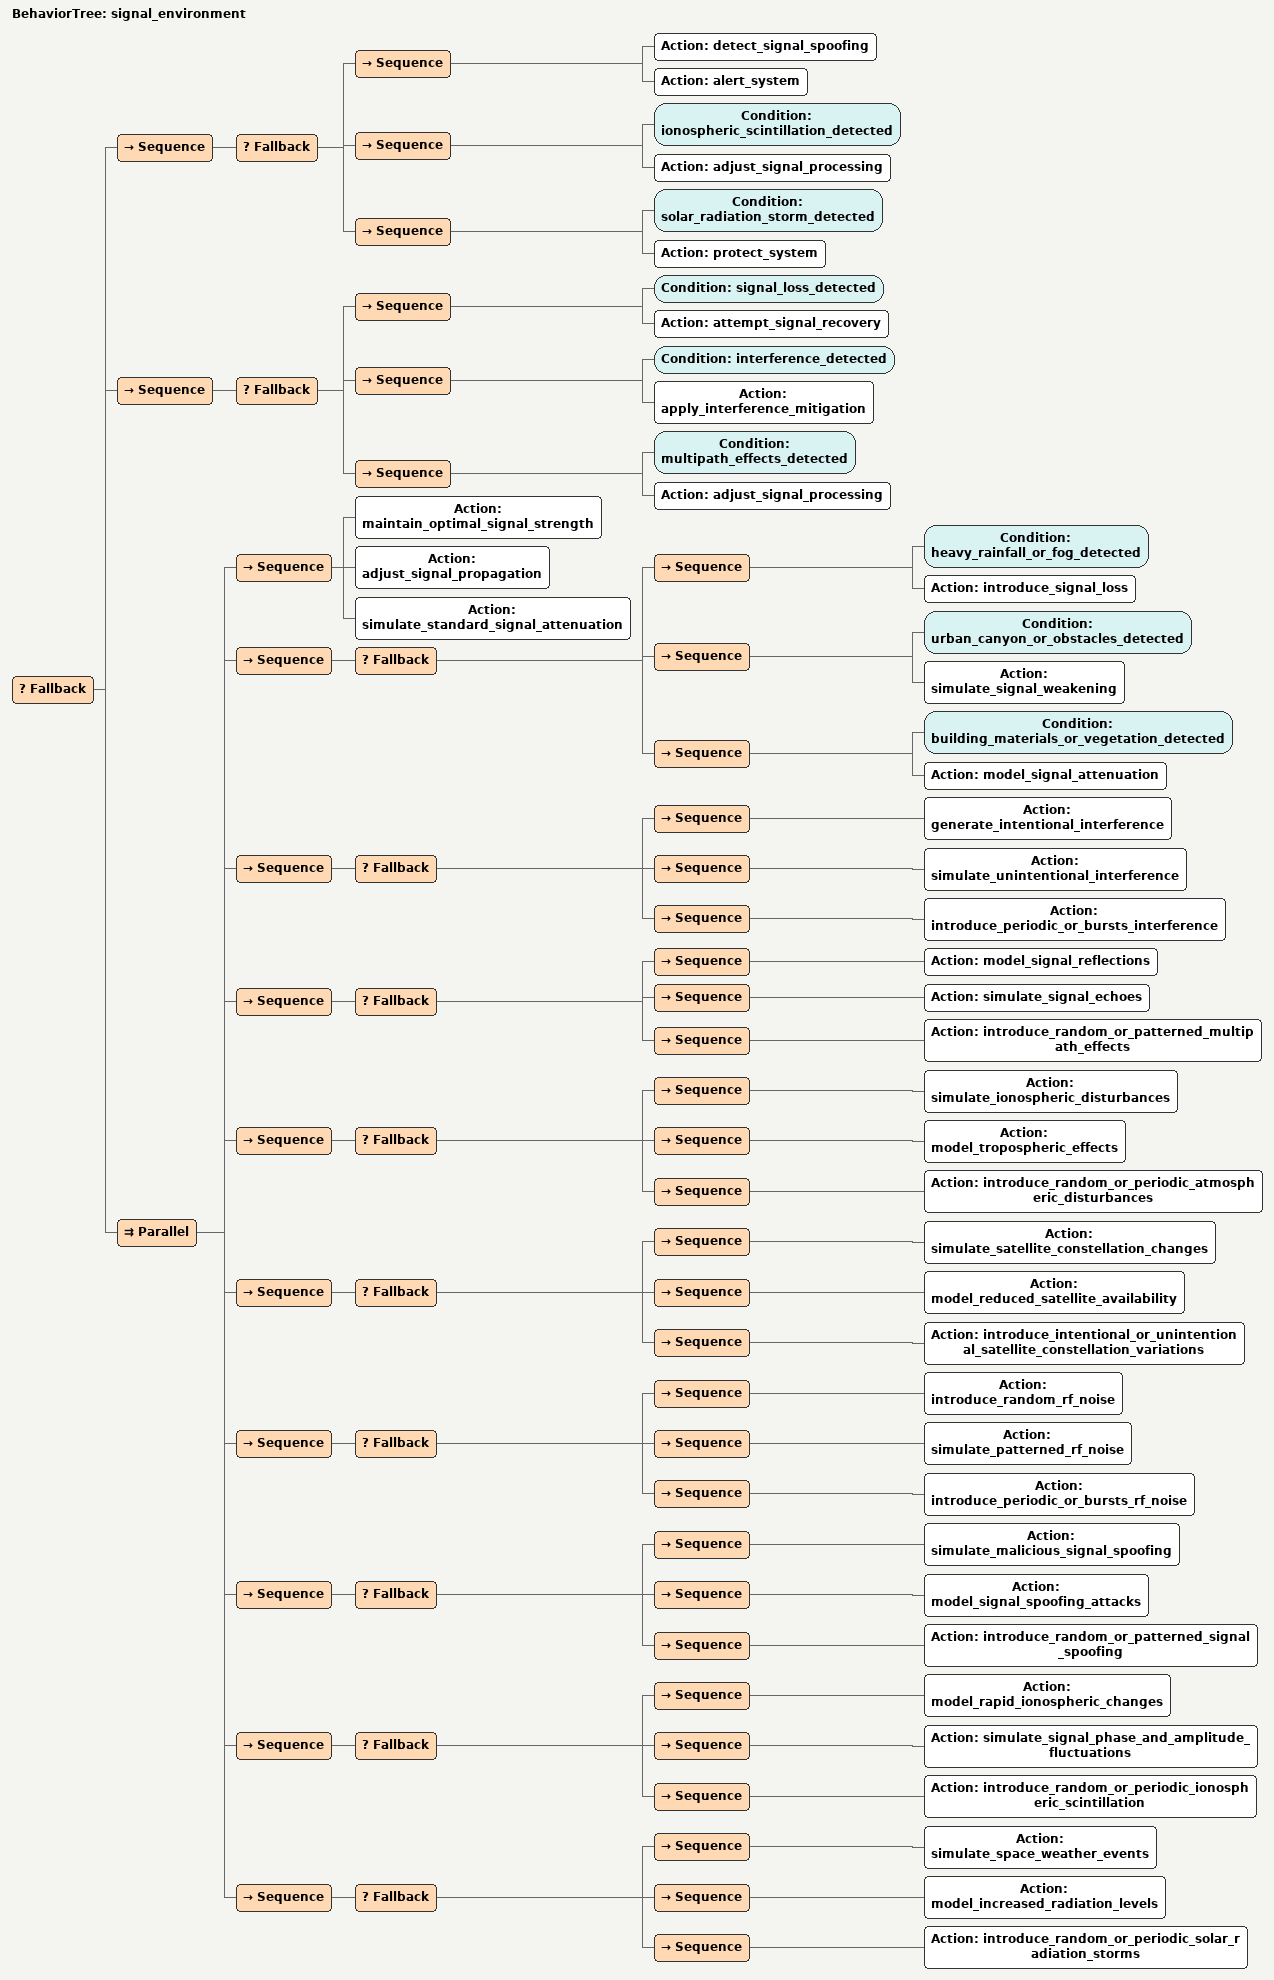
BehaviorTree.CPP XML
<root BTCPP_format="4">
  <BehaviorTree ID="signal_environment">
    <Fallback>
      <Sequence>
        <Fallback>
          <Sequence>
            <Action ID="detect_signal_spoofing"/>
            <Action ID="alert_system"/>
          </Sequence>
          <Sequence>
            <Condition ID="ionospheric_scintillation_detected"/>
            <Action ID="adjust_signal_processing"/>
          </Sequence>
          <Sequence>
            <Condition ID="solar_radiation_storm_detected"/>
            <Action ID="protect_system"/>
          </Sequence>
        </Fallback>
      </Sequence>
      <Sequence>
        <Fallback>
          <Sequence>
            <Condition ID="signal_loss_detected"/>
            <Action ID="attempt_signal_recovery"/>
          </Sequence>
          <Sequence>
            <Condition ID="interference_detected"/>
            <Action ID="apply_interference_mitigation"/>
          </Sequence>
          <Sequence>
            <Condition ID="multipath_effects_detected"/>
            <Action ID="adjust_signal_processing"/>
          </Sequence>
        </Fallback>
      </Sequence>
      <Parallel>
        <Sequence>
          <Action ID="maintain_optimal_signal_strength"/>
          <Action ID="adjust_signal_propagation"/>
          <Action ID="simulate_standard_signal_attenuation"/>
        </Sequence>
        <Sequence>
          <Fallback>
            <Sequence>
              <Condition ID="heavy_rainfall_or_fog_detected"/>
              <Action ID="introduce_signal_loss"/>
            </Sequence>
            <Sequence>
              <Condition ID="urban_canyon_or_obstacles_detected"/>
              <Action ID="simulate_signal_weakening"/>
            </Sequence>
            <Sequence>
              <Condition ID="building_materials_or_vegetation_detected"/>
              <Action ID="model_signal_attenuation"/>
            </Sequence>
          </Fallback>
        </Sequence>
        <Sequence>
          <Fallback>
            <Sequence>
              <Action ID="generate_intentional_interference"/>
            </Sequence>
            <Sequence>
              <Action ID="simulate_unintentional_interference"/>
            </Sequence>
            <Sequence>
              <Action ID="introduce_periodic_or_bursts_interference"/>
            </Sequence>
          </Fallback>
        </Sequence>
        <Sequence>
          <Fallback>
            <Sequence>
              <Action ID="model_signal_reflections"/>
            </Sequence>
            <Sequence>
              <Action ID="simulate_signal_echoes"/>
            </Sequence>
            <Sequence>
              <Action ID="introduce_random_or_patterned_multipath_effects"/>
            </Sequence>
          </Fallback>
        </Sequence>
        <Sequence>
          <Fallback>
            <Sequence>
              <Action ID="simulate_ionospheric_disturbances"/>
            </Sequence>
            <Sequence>
              <Action ID="model_tropospheric_effects"/>
            </Sequence>
            <Sequence>
              <Action ID="introduce_random_or_periodic_atmospheric_disturbances"/>
            </Sequence>
          </Fallback>
        </Sequence>
        <Sequence>
          <Fallback>
            <Sequence>
              <Action ID="simulate_satellite_constellation_changes"/>
            </Sequence>
            <Sequence>
              <Action ID="model_reduced_satellite_availability"/>
            </Sequence>
            <Sequence>
              <Action ID="introduce_intentional_or_unintentional_satellite_constellation_variations"/>
            </Sequence>
          </Fallback>
        </Sequence>
        <Sequence>
          <Fallback>
            <Sequence>
              <Action ID="introduce_random_rf_noise"/>
            </Sequence>
            <Sequence>
              <Action ID="simulate_patterned_rf_noise"/>
            </Sequence>
            <Sequence>
              <Action ID="introduce_periodic_or_bursts_rf_noise"/>
            </Sequence>
          </Fallback>
        </Sequence>
        <Sequence>
          <Fallback>
            <Sequence>
              <Action ID="simulate_malicious_signal_spoofing"/>
            </Sequence>
            <Sequence>
              <Action ID="model_signal_spoofing_attacks"/>
            </Sequence>
            <Sequence>
              <Action ID="introduce_random_or_patterned_signal_spoofing"/>
            </Sequence>
          </Fallback>
        </Sequence>
        <Sequence>
          <Fallback>
            <Sequence>
              <Action ID="model_rapid_ionospheric_changes"/>
            </Sequence>
            <Sequence>
              <Action ID="simulate_signal_phase_and_amplitude_fluctuations"/>
            </Sequence>
            <Sequence>
              <Action ID="introduce_random_or_periodic_ionospheric_scintillation"/>
            </Sequence>
          </Fallback>
        </Sequence>
        <Sequence>
          <Fallback>
            <Sequence>
              <Action ID="simulate_space_weather_events"/>
            </Sequence>
            <Sequence>
              <Action ID="model_increased_radiation_levels"/>
            </Sequence>
            <Sequence>
              <Action ID="introduce_random_or_periodic_solar_radiation_storms"/>
            </Sequence>
          </Fallback>
        </Sequence>
      </Parallel>
    </Fallback>
  </BehaviorTree>
</root>
